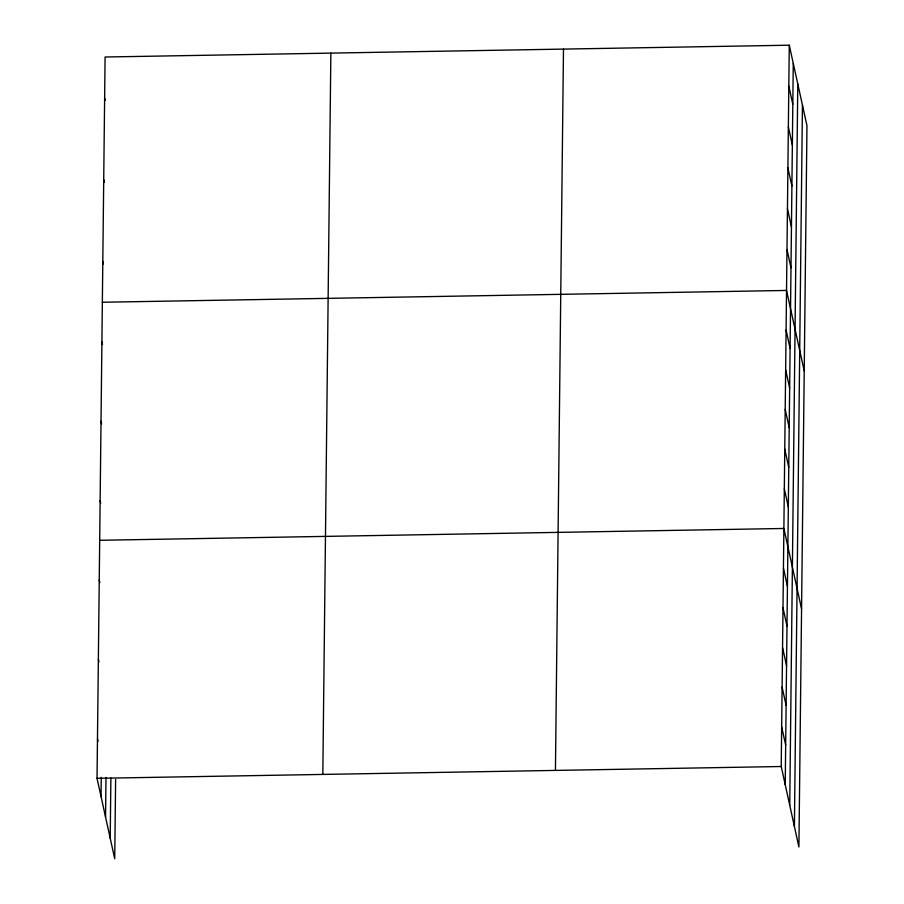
<?xml version="1.0" encoding="UTF-8"?>
<svg xmlns="http://www.w3.org/2000/svg" width="904" height="904" viewBox="0 0 904 904"><rect width="100%" height="100%" fill="white"/><g stroke="black" fill="none" stroke-linecap="round" stroke-linejoin="round"><path stroke-width="1.36" d="M115.622 779.451L114.729 858.8L97.033 778.321L105.09 57.008L789.271 45.2L806.967 125.679L798.91 846.991L781.225 766.513L789.271 45.2M101.033 796.514L101.248 777.361M105.553 817.069L105.994 777.395M110.209 838.245L110.887 778.05M322.818 774.423L330.864 53.11M555.44 770.411L563.486 49.099M785.226 784.717L793.271 63.393M789.734 805.272L797.791 83.948M794.401 826.448L802.447 105.124M102.344 302.252L786.536 290.444L804.221 370.922M99.689 540.287L783.881 528.478L801.565 608.957M97.033 778.321L781.225 766.513M788.808 86.072L792.808 104.276M788.356 126.944L792.356 145.148M787.904 167.828L791.904 186.021M787.44 208.7L791.441 226.893M786.988 249.572L790.989 267.765M786.084 330.118L790.085 348.322M785.644 369.792L789.644 387.986M785.203 409.467L789.203 427.66M784.762 449.141L788.763 467.334M784.322 488.815L788.322 507.008M783.429 568.153L787.429 586.357M782.988 607.827L786.988 626.02M782.548 647.501L786.548 665.694M782.107 687.176L786.107 705.369M781.666 726.85L785.666 745.043M104.627 97.881L105.203 100.48M103.723 179.625L104.288 182.224M102.807 261.38L103.372 263.979M101.903 341.927L102.48 344.526M101.022 421.264L101.587 423.863M100.141 500.613L100.706 503.212M99.248 579.961L99.824 582.56M98.366 659.298L98.931 661.897M97.485 738.647L98.05 741.246"/></g></svg>
